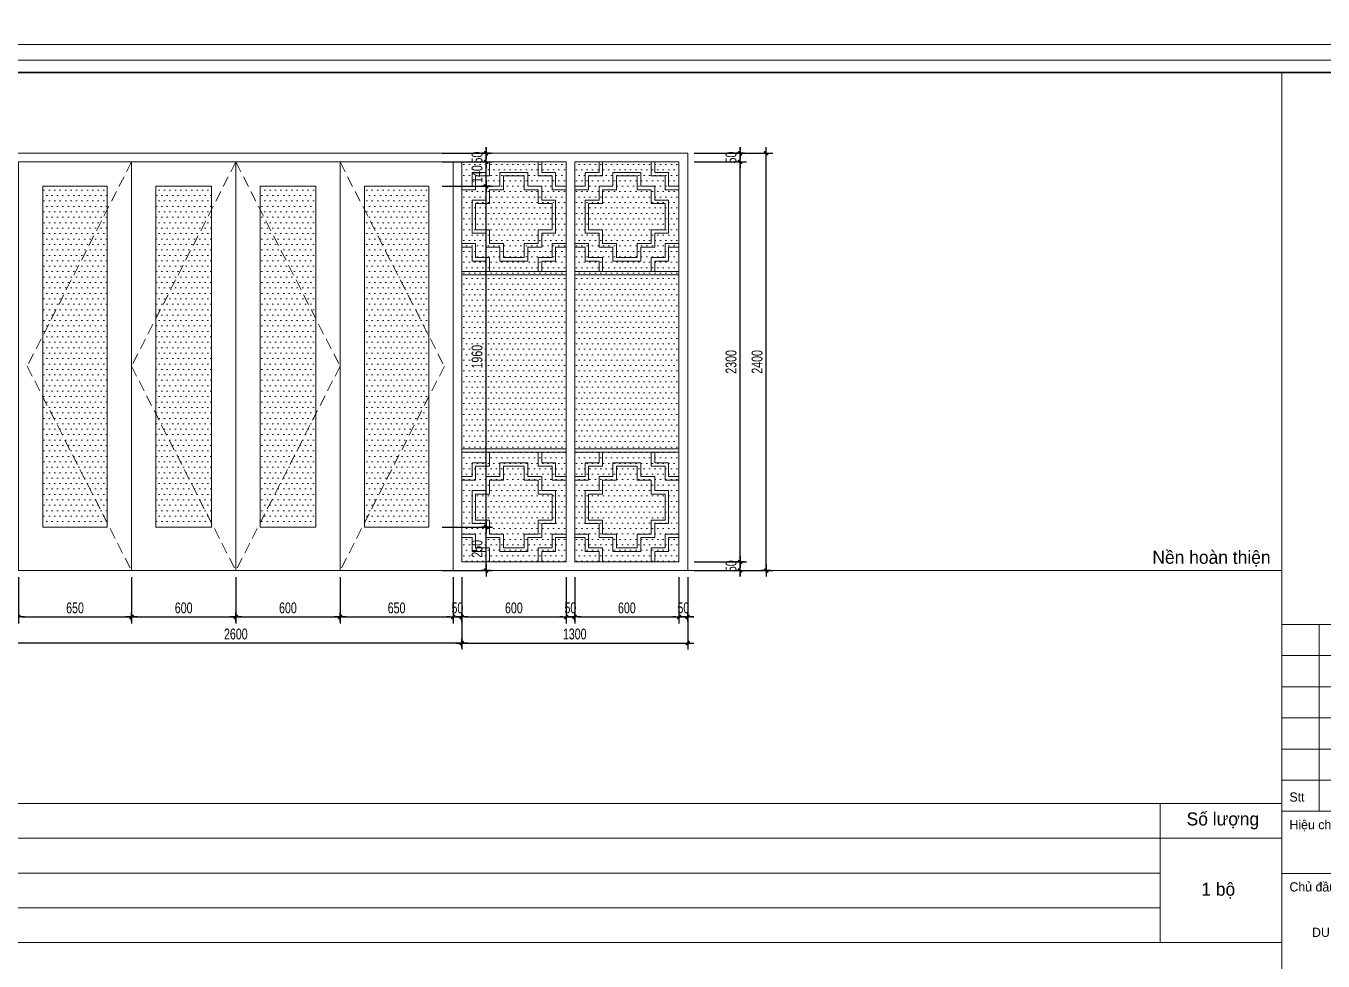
# Model space of a CAD drawing. Header units: inches. Extents: x 88947 to 296847, y 35049 to 161062.
# Drawn here: x 213336 to 220800, y 61282 to 66659 of the extents above; entities that cross this region are included whole.
import ezdxf
from ezdxf.xclip import XClip

# ---------------------------------------------------------------- set-up
doc = ezdxf.new("R2010")
doc.units = ezdxf.units.IN
doc.header["$MEASUREMENT"] = 0
doc.header["$XCLIPFRAME"] = 0
doc.header["$PDMODE"] = 1
doc.linetypes.add('DASHED2', pattern=[9.525, 6.35, -3.175])
for name, color, linetype, lineweight in [('A-Dims', 145, 'Continuous', 25), ('A-Text', 30, 'Continuous', 9), ('A-Wall', 2, 'Continuous', 35), ('CUA', 42, 'Continuous', 20), ('DIM', 7, 'Continuous', 25), ('HACTH', 8, 'Continuous', 5), ('KHUNG 2', 144, 'Continuous', 18), ('KY HIEU', 4, 'Continuous', 25), ('NETMANH', 192, 'Continuous', 18)]:
    doc.layers.add(name, color=color, linetype=linetype, lineweight=lineweight)
doc.layers.add('text', color=2, linetype='Continuous')
doc.styles.add('FRANKO', font='VFRANKO.TTF')
doc.styles.add('VNI-HELVE-CONDENSE', font='VNARIAL.TTF', dxfattribs={"width": 0.7})
doc.dimstyles.new('TAS-50', dxfattribs={"dimscale": 25, "dimtxt": 2.5, "dimasz": 0.7, "dimexe": 1.5, "dimexo": 1.5, "dimgap": 0.8, "dimtad": 1, "dimdec": 0, "dimzin": 3, "dimdsep": 46, "dimtxsty": 'VNI-HELVE-CONDENSE', "dimblk": 'TICK', "dimcen": 2.5, "dimclrt": 71, "dimazin": 2, "dimtfac": 0.75, "dimtdec": 0, "dimtix": 1, "dimtmove": 2, "dimatfit": 2, "dimldrblk": 'TICK123', "dimfxl": 1.5, "dimtolj": 1, "dimtzin": 0, "dimarcsym": 0})

# ---------------------------------------------------------------- blocks, each defined once
blk = doc.blocks.new('khung ten')
at = {"layer": 'A-Wall', "ltscale": 0.7}
blk.add_lwpolyline([(267204, -219099), (305804, -219099), (305804, -190799), (267204, -190799)], close=True, dxfattribs=at)
at = {"layer": 'KHUNG 2', "ltscale": 0.7}
for p, q in [((301249, -219099), (301249, -190799)), ((301249, -199776), (305804, -199776)), ((301856, -202813), (301856, -199776)), ((301249, -200282), (305804, -200282)), ((301249, -200789), (305804, -200789)), ((305804, -201295), (301249, -201295)), ((301249, -201801), (305804, -201801)), ((301249, -202307), (305804, -202307)), ((301249, -202813), (305804, -202813)), ((301249, -203826), (305804, -203826))]:
    blk.add_line(p, q, dxfattribs=at)
blk.add_lwpolyline([(267004, -219299), (306004, -219299), (306004, -190599), (267004, -190599)], close=True, dxfattribs=at)
at = {"layer": 'NETMANH', "ltscale": 0.7}
blk.add_lwpolyline([(265004, -220042), (307004, -220042), (307004, -190342), (265004, -190342)], close=True, dxfattribs=at)
at = {"layer": 'text', "linetype": 'Continuous', "style": 'FRANKO'}
for s, p in [('Stt', (301373, -202657)), ('Hieäu chænh', (301373, -203106)), ('Chuû ñaàu tö', (301373, -204118)), ('DU LÒCH VAØ THÔØI TRANG ÑOÂNG TAÂY', (301740, -204857))]:
    blk.add_text(s, height=150, dxfattribs=at).set_placement(p)
blk = doc.blocks.new('A$C5C9B3B88')
at = {"layer": 'HACTH'}
h = blk.add_hatch(dxfattribs=at)
h.set_pattern_fill('DOTS', color=256, scale=500, style=0)
h.set_pattern_definition([(0, (-2550, 50), (15.625, 31.25), [0, -31.25])])
h.paths.add_polyline_path([(-1950, 50), (-1950, 2350), (-2550, 2350), (-2550, 50)])
h = blk.add_hatch(dxfattribs=at)
h.set_pattern_fill('DOTS', color=256, scale=500, style=0)
h.set_pattern_definition([(0, (-1950, 50), (15.625, 31.25), [0, -31.25])])
h.paths.add_polyline_path([(-1900, 50), (-1900, 2350), (-1300, 2350), (-1300, 50)])
h = blk.add_hatch(dxfattribs=at)
h.set_pattern_fill('DOTS', color=256, scale=500, style=0)
h.set_pattern_definition([(180, (1950, 50), (-15.625, 31.25), [0, -31.25])])
h.paths.add_polyline_path([(1900, 50), (1900, 2350), (1300, 2350), (1300, 50)])
h = blk.add_hatch(dxfattribs=at)
h.set_pattern_fill('DOTS', color=256, scale=500, style=0)
h.set_pattern_definition([(180, (2550, 50), (-15.625, 31.25), [0, -31.25])])
h.paths.add_polyline_path([(1950, 50), (1950, 2350), (2550, 2350), (2550, 50)])
h = blk.add_hatch(dxfattribs=at)
h.set_pattern_fill('DOTS', color=256, scale=500, style=0)
h.set_pattern_definition([(0, (-1060, 90), (15.625, 31.25), [0, -31.25])])
h.paths.add_polyline_path([(-740, 2210), (-1110, 2210), (-1110, 250), (-740, 250)])
h = blk.add_hatch(dxfattribs=at)
h.set_pattern_fill('DOTS', color=256, scale=500, style=0)
h.set_pattern_definition([(0, (-460, 90), (15.625, 31.25), [0, -31.25])])
h.paths.add_polyline_path([(-140, 2210), (-460, 2210), (-460, 250), (-140, 250)])
h = blk.add_hatch(dxfattribs=at)
h.set_pattern_fill('DOTS', color=256, scale=500, style=0)
h.set_pattern_definition([(180, (460, 90), (-15.625, 31.25), [0, -31.25])])
h.paths.add_polyline_path([(140, 2210), (460, 2210), (460, 250), (140, 250)])
h = blk.add_hatch(dxfattribs=at)
h.set_pattern_fill('DOTS', color=256, scale=500, style=0)
h.set_pattern_definition([(180, (1110, 90), (-15.625, 31.25), [0, -31.25])])
h.paths.add_polyline_path([(740, 2210), (1110, 2210), (1110, 250), (740, 250)])
at = {"layer": 'CUA'}
for points in [[(-1300, 0), (-2600, 0), (-2600, 2400), (-1250, 2400)], [(1250, 2400), (-1250, 2400)], [(1300, 0), (2600, 0), (2600, 2400), (1250, 2400)], [(-1950, 50), (-1950, 2350), (-2550, 2350), (-2550, 50), (-1950, 50)], [(-2390, 2350), (-2390, 2270), (-2470, 2270), (-2470, 2190), (-2550, 2190)], [(-2410, 2350), (-2410, 2290), (-2490, 2290), (-2490, 2210), (-2550, 2210)], [(-2110, 2350), (-2110, 2270), (-2030, 2270), (-2030, 2190), (-1950, 2190)], [(-2090, 2350), (-2090, 2290), (-2010, 2290), (-2010, 2210), (-1950, 2210)], [(-1900, 50), (-1900, 2350), (-1300, 2350), (-1300, 50), (-1900, 50)], [(-1740, 2350), (-1740, 2270), (-1820, 2270), (-1820, 2190), (-1900, 2190)], [(-1760, 2350), (-1760, 2290), (-1840, 2290), (-1840, 2210), (-1900, 2210)], [(-1460, 2350), (-1460, 2270), (-1380, 2270), (-1380, 2190), (-1300, 2190)], [(-1440, 2350), (-1440, 2290), (-1360, 2290), (-1360, 2210), (-1300, 2210)], [(-600, 2350), (-1250, 2350), (-1250, 0), (-600, 0), (-600, 2350)], [(600, 2350), (-600, 2350)], [(-600, 0), (-600, 2350)], [(600, 0), (1250, 0), (1250, 2350), (600, 2350), (600, 0)], [(600, 0), (600, 2350)], [(600, 2350), (1250, 2350), (1250, 0), (600, 0), (600, 2350)], [(1900, 50), (1900, 2350), (1300, 2350), (1300, 50), (1900, 50)], [(1460, 2350), (1460, 2270), (1380, 2270), (1380, 2190), (1300, 2190)], [(1440, 2350), (1440, 2290), (1360, 2290), (1360, 2210), (1300, 2210)], [(1740, 2350), (1740, 2270), (1820, 2270), (1820, 2190), (1900, 2190)], [(1760, 2350), (1760, 2290), (1840, 2290), (1840, 2210), (1900, 2210)], [(1950, 50), (1950, 2350), (2550, 2350), (2550, 50), (1950, 50)], [(2110, 2350), (2110, 2270), (2030, 2270), (2030, 2190), (1950, 2190)], [(2090, 2350), (2090, 2290), (2010, 2290), (2010, 2210), (1950, 2210)], [(2390, 2350), (2390, 2270), (2470, 2270), (2470, 2190), (2550, 2190)], [(2410, 2350), (2410, 2290), (2490, 2290), (2490, 2210), (2550, 2210)], [(-2030, 2110), (-2110, 2110), (-2110, 2190), (-2190, 2190), (-2190, 2270), (-2310, 2270), (-2310, 2190), (-2390, 2190), (-2390, 2110), (-2470, 2110), (-2470, 1960), (-2390, 1960), (-2390, 1880), (-2310, 1880), (-2310, 1800), (-2190, 1800), (-2190, 1880), (-2110, 1880), (-2110, 1960), (-2030, 1960), (-2030, 2110)], [(-1380, 2110), (-1460, 2110), (-1460, 2190), (-1540, 2190), (-1540, 2270), (-1660, 2270), (-1660, 2190), (-1740, 2190), (-1740, 2110), (-1820, 2110), (-1820, 1960), (-1740, 1960), (-1740, 1880), (-1660, 1880), (-1660, 1800), (-1540, 1800), (-1540, 1880), (-1460, 1880), (-1460, 1960), (-1380, 1960), (-1380, 2110)], [(1380, 2110), (1460, 2110), (1460, 2190), (1540, 2190), (1540, 2270), (1660, 2270), (1660, 2190), (1740, 2190), (1740, 2110), (1820, 2110), (1820, 1960), (1740, 1960), (1740, 1880), (1660, 1880), (1660, 1800), (1540, 1800), (1540, 1880), (1460, 1880), (1460, 1960), (1380, 1960), (1380, 2110)], [(2030, 2110), (2110, 2110), (2110, 2190), (2190, 2190), (2190, 2270), (2310, 2270), (2310, 2190), (2390, 2190), (2390, 2110), (2470, 2110), (2470, 1960), (2390, 1960), (2390, 1880), (2310, 1880), (2310, 1800), (2190, 1800), (2190, 1880), (2110, 1880), (2110, 1960), (2030, 1960), (2030, 2110)], [(140, 2210), (460, 2210)], [(-2390, 1720), (-2390, 1800), (-2470, 1800), (-2470, 1880), (-2550, 1880)], [(-2110, 1720), (-2110, 1800), (-2030, 1800), (-2030, 1880), (-1950, 1880)], [(-1740, 1720), (-1740, 1800), (-1820, 1800), (-1820, 1880), (-1900, 1880)], [(-1460, 1720), (-1460, 1800), (-1380, 1800), (-1380, 1880), (-1300, 1880)], [(1460, 1720), (1460, 1800), (1380, 1800), (1380, 1880), (1300, 1880)], [(1740, 1720), (1740, 1800), (1820, 1800), (1820, 1880), (1900, 1880)], [(2110, 1720), (2110, 1800), (2030, 1800), (2030, 1880), (1950, 1880)], [(2390, 1720), (2390, 1800), (2470, 1800), (2470, 1880), (2550, 1880)], [(-2410, 1720), (-2410, 1780), (-2490, 1780), (-2490, 1860), (-2550, 1860)], [(-2090, 1720), (-2090, 1780), (-2010, 1780), (-2010, 1860), (-1950, 1860)], [(-1760, 1720), (-1760, 1780), (-1840, 1780), (-1840, 1860), (-1900, 1860)], [(-1440, 1720), (-1440, 1780), (-1360, 1780), (-1360, 1860), (-1300, 1860)], [(1440, 1720), (1440, 1780), (1360, 1780), (1360, 1860), (1300, 1860)], [(1760, 1720), (1760, 1780), (1840, 1780), (1840, 1860), (1900, 1860)], [(2090, 1720), (2090, 1780), (2010, 1780), (2010, 1860), (1950, 1860)], [(2410, 1720), (2410, 1780), (2490, 1780), (2490, 1860), (2550, 1860)], [(-1950, 1720), (-2550, 1720)], [(-1300, 1720), (-1900, 1720)], [(1300, 1720), (1900, 1720)], [(1950, 1720), (2550, 1720)], [(-1950, 1700), (-2550, 1700)], [(-1300, 1700), (-1900, 1700)], [(1300, 1700), (1900, 1700)], [(1950, 1700), (2550, 1700)], [(-1950, 700), (-2550, 700)], [(-2390, 680), (-2390, 600), (-2470, 600), (-2470, 520), (-2550, 520)], [(-2410, 680), (-2410, 620), (-2490, 620), (-2490, 540), (-2550, 540)], [(-1950, 680), (-2550, 680)], [(-2110, 680), (-2110, 600), (-2030, 600), (-2030, 520), (-1950, 520)], [(-2090, 680), (-2090, 620), (-2010, 620), (-2010, 540), (-1950, 540)], [(-1300, 700), (-1900, 700)], [(-1740, 680), (-1740, 600), (-1820, 600), (-1820, 520), (-1900, 520)], [(-1760, 680), (-1760, 620), (-1840, 620), (-1840, 540), (-1900, 540)], [(-1300, 680), (-1900, 680)], [(-1460, 680), (-1460, 600), (-1380, 600), (-1380, 520), (-1300, 520)], [(-1440, 680), (-1440, 620), (-1360, 620), (-1360, 540), (-1300, 540)], [(1300, 700), (1900, 700)], [(1460, 680), (1460, 600), (1380, 600), (1380, 520), (1300, 520)], [(1440, 680), (1440, 620), (1360, 620), (1360, 540), (1300, 540)], [(1300, 680), (1900, 680)], [(1740, 680), (1740, 600), (1820, 600), (1820, 520), (1900, 520)], [(1760, 680), (1760, 620), (1840, 620), (1840, 540), (1900, 540)], [(1950, 700), (2550, 700)], [(2110, 680), (2110, 600), (2030, 600), (2030, 520), (1950, 520)], [(2090, 680), (2090, 620), (2010, 620), (2010, 540), (1950, 540)], [(1950, 680), (2550, 680)], [(2390, 680), (2390, 600), (2470, 600), (2470, 520), (2550, 520)], [(2410, 680), (2410, 620), (2490, 620), (2490, 540), (2550, 540)], [(-2030, 290), (-2110, 290), (-2110, 210), (-2190, 210), (-2190, 130), (-2310, 130), (-2310, 210), (-2390, 210), (-2390, 290), (-2470, 290), (-2470, 440), (-2390, 440), (-2390, 520), (-2310, 520), (-2310, 600), (-2190, 600), (-2190, 520), (-2110, 520), (-2110, 440), (-2030, 440), (-2030, 290)], [(-1380, 290), (-1460, 290), (-1460, 210), (-1540, 210), (-1540, 130), (-1660, 130), (-1660, 210), (-1740, 210), (-1740, 290), (-1820, 290), (-1820, 440), (-1740, 440), (-1740, 520), (-1660, 520), (-1660, 600), (-1540, 600), (-1540, 520), (-1460, 520), (-1460, 440), (-1380, 440), (-1380, 290)], [(1380, 290), (1460, 290), (1460, 210), (1540, 210), (1540, 130), (1660, 130), (1660, 210), (1740, 210), (1740, 290), (1820, 290), (1820, 440), (1740, 440), (1740, 520), (1660, 520), (1660, 600), (1540, 600), (1540, 520), (1460, 520), (1460, 440), (1380, 440), (1380, 290)], [(2030, 290), (2110, 290), (2110, 210), (2190, 210), (2190, 130), (2310, 130), (2310, 210), (2390, 210), (2390, 290), (2470, 290), (2470, 440), (2390, 440), (2390, 520), (2310, 520), (2310, 600), (2190, 600), (2190, 520), (2110, 520), (2110, 440), (2030, 440), (2030, 290)], [(-2390, 50), (-2390, 130), (-2470, 130), (-2470, 210), (-2550, 210)], [(-2410, 50), (-2410, 110), (-2490, 110), (-2490, 190), (-2550, 190)], [(-2110, 50), (-2110, 130), (-2030, 130), (-2030, 210), (-1950, 210)], [(-2090, 50), (-2090, 110), (-2010, 110), (-2010, 190), (-1950, 190)], [(-1740, 50), (-1740, 130), (-1820, 130), (-1820, 210), (-1900, 210)], [(-1760, 50), (-1760, 110), (-1840, 110), (-1840, 190), (-1900, 190)], [(-1460, 50), (-1460, 130), (-1380, 130), (-1380, 210), (-1300, 210)], [(-1440, 50), (-1440, 110), (-1360, 110), (-1360, 190), (-1300, 190)], [(1460, 50), (1460, 130), (1380, 130), (1380, 210), (1300, 210)], [(1440, 50), (1440, 110), (1360, 110), (1360, 190), (1300, 190)], [(1740, 50), (1740, 130), (1820, 130), (1820, 210), (1900, 210)], [(1760, 50), (1760, 110), (1840, 110), (1840, 190), (1900, 190)], [(2110, 50), (2110, 130), (2030, 130), (2030, 210), (1950, 210)], [(2090, 50), (2090, 110), (2010, 110), (2010, 190), (1950, 190)], [(2390, 50), (2390, 130), (2470, 130), (2470, 210), (2550, 210)], [(2410, 50), (2410, 110), (2490, 110), (2490, 190), (2550, 190)], [(-1300, 0), (1200, 0)], [(-600, 0), (600, 0)]]:
    blk.add_lwpolyline(points, dxfattribs=at)
for points in [[(0, 2350), (-600, 2350), (-600, 0), (0, 0)], [(0, 2350), (600, 2350), (600, 0), (0, 0)], [(-2010, 2130), (-2090, 2130), (-2090, 2210), (-2170, 2210), (-2170, 2290), (-2330, 2290), (-2330, 2210), (-2410, 2210), (-2410, 2130), (-2490, 2130), (-2490, 1940), (-2410, 1940), (-2410, 1860), (-2330, 1860), (-2330, 1780), (-2170, 1780), (-2170, 1860), (-2090, 1860), (-2090, 1940), (-2010, 1940)], [(-1360, 2130), (-1440, 2130), (-1440, 2210), (-1520, 2210), (-1520, 2290), (-1680, 2290), (-1680, 2210), (-1760, 2210), (-1760, 2130), (-1840, 2130), (-1840, 1940), (-1760, 1940), (-1760, 1860), (-1680, 1860), (-1680, 1780), (-1520, 1780), (-1520, 1860), (-1440, 1860), (-1440, 1940), (-1360, 1940)], [(1360, 2130), (1440, 2130), (1440, 2210), (1520, 2210), (1520, 2290), (1680, 2290), (1680, 2210), (1760, 2210), (1760, 2130), (1840, 2130), (1840, 1940), (1760, 1940), (1760, 1860), (1680, 1860), (1680, 1780), (1520, 1780), (1520, 1860), (1440, 1860), (1440, 1940), (1360, 1940)], [(2010, 2130), (2090, 2130), (2090, 2210), (2170, 2210), (2170, 2290), (2330, 2290), (2330, 2210), (2410, 2210), (2410, 2130), (2490, 2130), (2490, 1940), (2410, 1940), (2410, 1860), (2330, 1860), (2330, 1780), (2170, 1780), (2170, 1860), (2090, 1860), (2090, 1940), (2010, 1940)], [(-740, 2210), (-1110, 2210), (-1110, 250), (-740, 250)], [(-140, 2210), (-460, 2210), (-460, 250), (-140, 250)], [(140, 2210), (460, 2210), (460, 250), (140, 250)], [(740, 2210), (1110, 2210), (1110, 250), (740, 250)], [(-2010, 270), (-2090, 270), (-2090, 190), (-2170, 190), (-2170, 110), (-2330, 110), (-2330, 190), (-2410, 190), (-2410, 270), (-2490, 270), (-2490, 460), (-2410, 460), (-2410, 540), (-2330, 540), (-2330, 620), (-2170, 620), (-2170, 540), (-2090, 540), (-2090, 460), (-2010, 460)], [(-1360, 270), (-1440, 270), (-1440, 190), (-1520, 190), (-1520, 110), (-1680, 110), (-1680, 190), (-1760, 190), (-1760, 270), (-1840, 270), (-1840, 460), (-1760, 460), (-1760, 540), (-1680, 540), (-1680, 620), (-1520, 620), (-1520, 540), (-1440, 540), (-1440, 460), (-1360, 460)], [(1360, 270), (1440, 270), (1440, 190), (1520, 190), (1520, 110), (1680, 110), (1680, 190), (1760, 190), (1760, 270), (1840, 270), (1840, 460), (1760, 460), (1760, 540), (1680, 540), (1680, 620), (1520, 620), (1520, 540), (1440, 540), (1440, 460), (1360, 460)], [(2010, 270), (2090, 270), (2090, 190), (2170, 190), (2170, 110), (2330, 110), (2330, 190), (2410, 190), (2410, 270), (2490, 270), (2490, 460), (2410, 460), (2410, 540), (2330, 540), (2330, 620), (2170, 620), (2170, 540), (2090, 540), (2090, 460), (2010, 460)]]:
    blk.add_lwpolyline(points, close=True, dxfattribs=at)
blk = doc.blocks.new('TICK')
at = {"layer": 'A-Dims', "color": 1}
for p, q in [((-2, 0), (2, 0)), ((0, 1.5), (0, -1.5))]:
    blk.add_line(p, q, dxfattribs=at)
at = {"layer": 'A-Dims', "color": 1, "const_width": 0.788}
blk.add_lwpolyline([(-0.33, -0.35), (0.38, 0.38)], dxfattribs=at)
at = {"layer": 'A-Dims', "color": 1, "const_width": 0.394}
for points in [[(0.24, 0.52, -0.414214), (0.52, 0.52, -1)], [(0.52, 0.52, -0.414214), (0.52, 0.24, -1)], [(-0.47, -0.21, 0.414214), (-0.47, -0.49, 1)], [(-0.47, -0.49, 0.414214), (-0.19, -0.49, 1)]]:
    blk.add_lwpolyline(points, format="xyb", dxfattribs=at)
blk = doc.blocks.new('*D3450')
at = {"layer": 'Defpoints', "color": 0}
for p in [(213293.8, 63527.2), (213943.8, 63527.2), (213943.8, 63260.2)]:
    blk.add_point(p, dxfattribs=at)
at = {"layer": 'DIM', "color": 0, "lineweight": -2}
for p, q in [((213293.8, 63489.7), (213293.8, 63222.7)), ((213943.8, 63489.7), (213943.8, 63222.7)), ((213311.3, 63260.2), (213926.3, 63260.2))]:
    blk.add_line(p, q, dxfattribs=at)
at = {"layer": 'DIM', "color": 0, "lineweight": -2, "xscale": 17.5, "yscale": 17.5, "zscale": 17.5, "rotation": 180}
blk.add_blockref('TICK', (213293.8, 63260.2), dxfattribs=at)
at = {"layer": 'DIM', "color": 0, "lineweight": -2, "xscale": 17.5, "yscale": 17.5, "zscale": 17.5}
blk.add_blockref('TICK', (213943.8, 63260.2), dxfattribs=at)
at = {"layer": 'DIM', "color": 71, "insert": (213618.8, 63312.1), "char_height": 62.5, "attachment_point": 5, "style": 'VNI-HELVE-CONDENSE'}
blk.add_mtext('\\A1;650', dxfattribs=at)
blk = doc.blocks.new('TICK123')
at = {"layer": 'A-Dims', "color": 1}
blk.add_lwpolyline([(0.05, 0, 0, 0.84, 0), (-2.11, 0, 8.4, 8.4, 0)], format="xyseb", dxfattribs=at)
blk = doc.blocks.new('*D3547')
at = {"layer": 'Defpoints', "color": 0}
for p in [(213943.8, 63527.2), (214543.8, 63527.2), (214543.8, 63260.2)]:
    blk.add_point(p, dxfattribs=at)
at = {"layer": 'DIM', "color": 0, "lineweight": -2}
for p, q in [((213943.8, 63489.7), (213943.8, 63222.7)), ((214543.8, 63489.7), (214543.8, 63222.7)), ((213961.3, 63260.2), (214526.3, 63260.2))]:
    blk.add_line(p, q, dxfattribs=at)
at = {"layer": 'DIM', "color": 0, "lineweight": -2, "xscale": 17.5, "yscale": 17.5, "zscale": 17.5, "rotation": 180}
blk.add_blockref('TICK', (213943.8, 63260.2), dxfattribs=at)
at = {"layer": 'DIM', "color": 0, "lineweight": -2, "xscale": 17.5, "yscale": 17.5, "zscale": 17.5}
blk.add_blockref('TICK', (214543.8, 63260.2), dxfattribs=at)
at = {"layer": 'DIM', "color": 71, "insert": (214243.8, 63312.1), "char_height": 62.5, "attachment_point": 5, "style": 'VNI-HELVE-CONDENSE'}
blk.add_mtext('\\A1;600', dxfattribs=at)
blk = doc.blocks.new('*D3548')
at = {"layer": 'Defpoints', "color": 0}
for p in [(214543.8, 63527.2), (215143.8, 63527.2), (215143.8, 63260.2)]:
    blk.add_point(p, dxfattribs=at)
at = {"layer": 'DIM', "color": 0, "lineweight": -2}
for p, q in [((214543.8, 63489.7), (214543.8, 63222.7)), ((215143.8, 63489.7), (215143.8, 63222.7)), ((214561.3, 63260.2), (215126.3, 63260.2))]:
    blk.add_line(p, q, dxfattribs=at)
at = {"layer": 'DIM', "color": 0, "lineweight": -2, "xscale": 17.5, "yscale": 17.5, "zscale": 17.5, "rotation": 180}
blk.add_blockref('TICK', (214543.8, 63260.2), dxfattribs=at)
at = {"layer": 'DIM', "color": 0, "lineweight": -2, "xscale": 17.5, "yscale": 17.5, "zscale": 17.5}
blk.add_blockref('TICK', (215143.8, 63260.2), dxfattribs=at)
at = {"layer": 'DIM', "color": 71, "insert": (214843.8, 63312.1), "char_height": 62.5, "attachment_point": 5, "style": 'VNI-HELVE-CONDENSE'}
blk.add_mtext('\\A1;600', dxfattribs=at)
blk = doc.blocks.new('*D3451')
at = {"layer": 'Defpoints', "color": 0}
for p in [(215143.8, 63527.2), (215793.8, 63527.2), (215793.8, 63260.2)]:
    blk.add_point(p, dxfattribs=at)
at = {"layer": 'DIM', "color": 0, "lineweight": -2}
for p, q in [((215143.8, 63489.7), (215143.8, 63222.7)), ((215793.8, 63489.7), (215793.8, 63222.7)), ((215161.3, 63260.2), (215776.3, 63260.2))]:
    blk.add_line(p, q, dxfattribs=at)
at = {"layer": 'DIM', "color": 0, "lineweight": -2, "xscale": 17.5, "yscale": 17.5, "zscale": 17.5, "rotation": 180}
blk.add_blockref('TICK', (215143.8, 63260.2), dxfattribs=at)
at = {"layer": 'DIM', "color": 0, "lineweight": -2, "xscale": 17.5, "yscale": 17.5, "zscale": 17.5}
blk.add_blockref('TICK', (215793.8, 63260.2), dxfattribs=at)
at = {"layer": 'DIM', "color": 71, "insert": (215468.8, 63312.1), "char_height": 62.5, "attachment_point": 5, "style": 'VNI-HELVE-CONDENSE'}
blk.add_mtext('\\A1;650', dxfattribs=at)
blk = doc.blocks.new('*D3452')
at = {"layer": 'Defpoints', "color": 0}
for p in [(215793.8, 63527.2), (215843.8, 63527.2), (215843.8, 63260.2)]:
    blk.add_point(p, dxfattribs=at)
at = {"layer": 'DIM', "color": 0, "lineweight": -2}
for p, q in [((215793.8, 63489.7), (215793.8, 63222.7)), ((215843.8, 63489.7), (215843.8, 63222.7)), ((215776.3, 63260.2), (215758.8, 63260.2)), ((215793.8, 63260.2), (215843.8, 63260.2)), ((215861.3, 63260.2), (215878.8, 63260.2))]:
    blk.add_line(p, q, dxfattribs=at)
at = {"layer": 'DIM', "color": 0, "lineweight": -2, "xscale": 17.5, "yscale": 17.5, "zscale": 17.5}
blk.add_blockref('TICK', (215793.8, 63260.2), dxfattribs=at)
at = {"layer": 'DIM', "color": 0, "lineweight": -2, "xscale": 17.5, "yscale": 17.5, "zscale": 17.5, "rotation": 180}
blk.add_blockref('TICK', (215843.8, 63260.2), dxfattribs=at)
at = {"layer": 'DIM', "color": 71, "insert": (215818.8, 63312.1), "char_height": 62.5, "attachment_point": 5, "style": 'VNI-HELVE-CONDENSE'}
blk.add_mtext('\\A1;50', dxfattribs=at)
blk = doc.blocks.new('*D3453')
at = {"layer": 'Defpoints', "color": 0}
for p in [(215843.8, 63527.2), (216443.8, 63527.2), (216443.8, 63260.2)]:
    blk.add_point(p, dxfattribs=at)
at = {"layer": 'DIM', "color": 0, "lineweight": -2}
for p, q in [((215843.8, 63489.7), (215843.8, 63222.7)), ((216443.8, 63489.7), (216443.8, 63222.7)), ((215861.3, 63260.2), (216426.3, 63260.2))]:
    blk.add_line(p, q, dxfattribs=at)
at = {"layer": 'DIM', "color": 0, "lineweight": -2, "xscale": 17.5, "yscale": 17.5, "zscale": 17.5, "rotation": 180}
blk.add_blockref('TICK', (215843.8, 63260.2), dxfattribs=at)
at = {"layer": 'DIM', "color": 0, "lineweight": -2, "xscale": 17.5, "yscale": 17.5, "zscale": 17.5}
blk.add_blockref('TICK', (216443.8, 63260.2), dxfattribs=at)
at = {"layer": 'DIM', "color": 71, "insert": (216143.8, 63312.1), "char_height": 62.5, "attachment_point": 5, "style": 'VNI-HELVE-CONDENSE'}
blk.add_mtext('\\A1;600', dxfattribs=at)
blk = doc.blocks.new('*D3454')
at = {"layer": 'Defpoints', "color": 0}
for p in [(216443.8, 63527.2), (216493.8, 63527.2), (216493.8, 63260.2)]:
    blk.add_point(p, dxfattribs=at)
at = {"layer": 'DIM', "color": 0, "lineweight": -2}
for p, q in [((216443.8, 63489.7), (216443.8, 63222.7)), ((216493.8, 63489.7), (216493.8, 63222.7)), ((216426.3, 63260.2), (216408.8, 63260.2)), ((216443.8, 63260.2), (216493.8, 63260.2)), ((216511.3, 63260.2), (216528.8, 63260.2))]:
    blk.add_line(p, q, dxfattribs=at)
at = {"layer": 'DIM', "color": 0, "lineweight": -2, "xscale": 17.5, "yscale": 17.5, "zscale": 17.5}
blk.add_blockref('TICK', (216443.8, 63260.2), dxfattribs=at)
at = {"layer": 'DIM', "color": 0, "lineweight": -2, "xscale": 17.5, "yscale": 17.5, "zscale": 17.5, "rotation": 180}
blk.add_blockref('TICK', (216493.8, 63260.2), dxfattribs=at)
at = {"layer": 'DIM', "color": 71, "insert": (216468.8, 63312.1), "char_height": 62.5, "attachment_point": 5, "style": 'VNI-HELVE-CONDENSE'}
blk.add_mtext('\\A1;50', dxfattribs=at)
blk = doc.blocks.new('*D3455')
at = {"layer": 'Defpoints', "color": 0}
for p in [(216493.8, 63527.2), (217093.8, 63527.2), (217093.8, 63260.2)]:
    blk.add_point(p, dxfattribs=at)
at = {"layer": 'DIM', "color": 0, "lineweight": -2}
for p, q in [((216493.8, 63489.7), (216493.8, 63222.7)), ((217093.8, 63489.7), (217093.8, 63222.7)), ((216511.3, 63260.2), (217076.3, 63260.2))]:
    blk.add_line(p, q, dxfattribs=at)
at = {"layer": 'DIM', "color": 0, "lineweight": -2, "xscale": 17.5, "yscale": 17.5, "zscale": 17.5, "rotation": 180}
blk.add_blockref('TICK', (216493.8, 63260.2), dxfattribs=at)
at = {"layer": 'DIM', "color": 0, "lineweight": -2, "xscale": 17.5, "yscale": 17.5, "zscale": 17.5}
blk.add_blockref('TICK', (217093.8, 63260.2), dxfattribs=at)
at = {"layer": 'DIM', "color": 71, "insert": (216793.8, 63312.1), "char_height": 62.5, "attachment_point": 5, "style": 'VNI-HELVE-CONDENSE'}
blk.add_mtext('\\A1;600', dxfattribs=at)
blk = doc.blocks.new('*D3456')
at = {"layer": 'Defpoints', "color": 0}
for p in [(217093.8, 63527.2), (217143.8, 63527.2), (217143.8, 63260.2)]:
    blk.add_point(p, dxfattribs=at)
at = {"layer": 'DIM', "color": 0, "lineweight": -2}
for p, q in [((217093.8, 63489.7), (217093.8, 63222.7)), ((217143.8, 63489.7), (217143.8, 63222.7)), ((217076.3, 63260.2), (217058.8, 63260.2)), ((217093.8, 63260.2), (217143.8, 63260.2)), ((217161.3, 63260.2), (217178.8, 63260.2))]:
    blk.add_line(p, q, dxfattribs=at)
at = {"layer": 'DIM', "color": 0, "lineweight": -2, "xscale": 17.5, "yscale": 17.5, "zscale": 17.5}
blk.add_blockref('TICK', (217093.8, 63260.2), dxfattribs=at)
at = {"layer": 'DIM', "color": 0, "lineweight": -2, "xscale": 17.5, "yscale": 17.5, "zscale": 17.5, "rotation": 180}
blk.add_blockref('TICK', (217143.8, 63260.2), dxfattribs=at)
at = {"layer": 'DIM', "color": 71, "insert": (217118.8, 63312.1), "char_height": 62.5, "attachment_point": 5, "style": 'VNI-HELVE-CONDENSE'}
blk.add_mtext('\\A1;50', dxfattribs=at)
blk = doc.blocks.new('*D3457')
at = {"layer": 'Defpoints', "color": 0}
for p in [(215843.8, 63527.2), (217143.8, 63527.2), (217143.8, 63110.2)]:
    blk.add_point(p, dxfattribs=at)
at = {"layer": 'DIM', "color": 0, "lineweight": -2}
for p, q in [((215843.8, 63489.7), (215843.8, 63072.7)), ((217143.8, 63489.7), (217143.8, 63072.7)), ((215861.3, 63110.2), (217126.3, 63110.2))]:
    blk.add_line(p, q, dxfattribs=at)
at = {"layer": 'DIM', "color": 0, "lineweight": -2, "xscale": 17.5, "yscale": 17.5, "zscale": 17.5, "rotation": 180}
blk.add_blockref('TICK', (215843.8, 63110.2), dxfattribs=at)
at = {"layer": 'DIM', "color": 0, "lineweight": -2, "xscale": 17.5, "yscale": 17.5, "zscale": 17.5}
blk.add_blockref('TICK', (217143.8, 63110.2), dxfattribs=at)
at = {"layer": 'DIM', "color": 71, "insert": (216493.8, 63162.1), "char_height": 62.5, "attachment_point": 5, "style": 'VNI-HELVE-CONDENSE'}
blk.add_mtext('\\A1;1300', dxfattribs=at)
blk = doc.blocks.new('*D3458')
at = {"layer": 'Defpoints', "color": 0}
for p in [(213243.8, 63527.2), (215843.8, 63527.2), (213243.8, 63110.2)]:
    blk.add_point(p, dxfattribs=at)
at = {"layer": 'DIM', "color": 0, "lineweight": -2}
for p, q in [((213243.8, 63489.7), (213243.8, 63072.7)), ((215843.8, 63489.7), (215843.8, 63072.7)), ((215826.3, 63110.2), (213261.3, 63110.2))]:
    blk.add_line(p, q, dxfattribs=at)
at = {"layer": 'DIM', "color": 0, "lineweight": -2, "xscale": 17.5, "yscale": 17.5, "zscale": 17.5, "rotation": 180}
blk.add_blockref('TICK', (213243.8, 63110.2), dxfattribs=at)
at = {"layer": 'DIM', "color": 0, "lineweight": -2, "xscale": 17.5, "yscale": 17.5, "zscale": 17.5}
blk.add_blockref('TICK', (215843.8, 63110.2), dxfattribs=at)
at = {"layer": 'DIM', "color": 71, "insert": (214543.8, 63162.1), "char_height": 62.5, "attachment_point": 5, "style": 'VNI-HELVE-CONDENSE'}
blk.add_mtext('\\A1;2600', dxfattribs=at)
blk = doc.blocks.new('*D3460')
at = {"layer": 'Defpoints', "color": 0}
for p in [(217143.8, 63577.2), (217143.8, 63527.2), (217445.3, 63577.2)]:
    blk.add_point(p, dxfattribs=at)
at = {"layer": 'DIM', "color": 0, "lineweight": -2}
for p, q in [((217445.3, 63594.7), (217445.3, 63612.2)), ((217181.3, 63577.2), (217482.8, 63577.2)), ((217181.3, 63527.2), (217482.8, 63527.2)), ((217445.3, 63527.2), (217445.3, 63577.2)), ((217445.3, 63509.7), (217445.3, 63492.2))]:
    blk.add_line(p, q, dxfattribs=at)
at = {"layer": 'DIM', "color": 0, "lineweight": -2, "xscale": 17.5, "yscale": 17.5, "zscale": 17.5}
for p, rotation in [((217445.3, 63577.2), 270), ((217445.3, 63527.2), 90)]:
    blk.add_blockref('TICK', p, dxfattribs=dict(at, rotation=rotation))
at = {"layer": 'DIM', "color": 71, "insert": (217393.4, 63552.2), "char_height": 62.5, "attachment_point": 5, "rotation": 90, "style": 'VNI-HELVE-CONDENSE'}
blk.add_mtext('\\A1;50', dxfattribs=at)
blk = doc.blocks.new('*D3461')
at = {"layer": 'Defpoints', "color": 0}
for p in [(217143.8, 65877.2), (217445.3, 65877.2), (217143.8, 63577.2)]:
    blk.add_point(p, dxfattribs=at)
at = {"layer": 'DIM', "color": 0, "lineweight": -2}
for p, q in [((217181.3, 65877.2), (217482.8, 65877.2)), ((217445.3, 63594.7), (217445.3, 65859.7)), ((217181.3, 63577.2), (217482.8, 63577.2))]:
    blk.add_line(p, q, dxfattribs=at)
at = {"layer": 'DIM', "color": 0, "lineweight": -2, "xscale": 17.5, "yscale": 17.5, "zscale": 17.5}
for p, rotation in [((217445.3, 65877.2), 90), ((217445.3, 63577.2), 270)]:
    blk.add_blockref('TICK', p, dxfattribs=dict(at, rotation=rotation))
at = {"layer": 'DIM', "color": 71, "insert": (217393.4, 64727.2), "char_height": 62.5, "attachment_point": 5, "rotation": 90, "style": 'VNI-HELVE-CONDENSE'}
blk.add_mtext('\\A1;2300', dxfattribs=at)
blk = doc.blocks.new('*D3462')
at = {"layer": 'Defpoints', "color": 0}
for p in [(217143.8, 65927.2), (217445.3, 65927.2), (217143.8, 65877.2)]:
    blk.add_point(p, dxfattribs=at)
at = {"layer": 'DIM', "color": 0, "lineweight": -2}
for p, q in [((217181.3, 65927.2), (217482.8, 65927.2)), ((217445.3, 65944.7), (217445.3, 65962.2)), ((217445.3, 65877.2), (217445.3, 65927.2)), ((217181.3, 65877.2), (217482.8, 65877.2)), ((217445.3, 65859.7), (217445.3, 65842.2))]:
    blk.add_line(p, q, dxfattribs=at)
at = {"layer": 'DIM', "color": 0, "lineweight": -2, "xscale": 17.5, "yscale": 17.5, "zscale": 17.5}
for p, rotation in [((217445.3, 65927.2), 270), ((217445.3, 65877.2), 90)]:
    blk.add_blockref('TICK', p, dxfattribs=dict(at, rotation=rotation))
at = {"layer": 'DIM', "color": 71, "insert": (217393.4, 65902.2), "char_height": 62.5, "attachment_point": 5, "rotation": 90, "style": 'VNI-HELVE-CONDENSE'}
blk.add_mtext('\\A1;50', dxfattribs=at)
blk = doc.blocks.new('*D3463')
at = {"layer": 'Defpoints', "color": 0}
for p in [(217143.8, 65927.2), (217595.3, 65927.2), (217143.8, 63527.2)]:
    blk.add_point(p, dxfattribs=at)
at = {"layer": 'DIM', "color": 0, "lineweight": -2}
for p, q in [((217181.3, 65927.2), (217632.8, 65927.2)), ((217595.3, 63544.7), (217595.3, 65909.7)), ((217181.3, 63527.2), (217632.8, 63527.2))]:
    blk.add_line(p, q, dxfattribs=at)
at = {"layer": 'DIM', "color": 0, "lineweight": -2, "xscale": 17.5, "yscale": 17.5, "zscale": 17.5}
for p, rotation in [((217595.3, 65927.2), 90), ((217595.3, 63527.2), 270)]:
    blk.add_blockref('TICK', p, dxfattribs=dict(at, rotation=rotation))
at = {"layer": 'DIM', "color": 71, "insert": (217543.4, 64727.2), "char_height": 62.5, "attachment_point": 5, "rotation": 90, "style": 'VNI-HELVE-CONDENSE'}
blk.add_mtext('\\A1;2400', dxfattribs=at)
blk = doc.blocks.new('*D3464')
at = {"layer": 'Defpoints', "color": 0}
for p in [(215693.8, 63777.2), (215983.8, 63777.2), (215693.8, 63527.2)]:
    blk.add_point(p, dxfattribs=at)
at = {"layer": 'DIM', "color": 0, "lineweight": -2}
for p, q in [((215731.3, 63777.2), (216021.3, 63777.2)), ((215983.8, 63544.7), (215983.8, 63759.7)), ((215731.3, 63527.2), (216021.3, 63527.2))]:
    blk.add_line(p, q, dxfattribs=at)
at = {"layer": 'DIM', "color": 0, "lineweight": -2, "xscale": 17.5, "yscale": 17.5, "zscale": 17.5}
for p, rotation in [((215983.8, 63777.2), 90), ((215983.8, 63527.2), 270)]:
    blk.add_blockref('TICK', p, dxfattribs=dict(at, rotation=rotation))
at = {"layer": 'DIM', "color": 71, "insert": (215931.9, 63652.2), "char_height": 62.5, "attachment_point": 5, "rotation": 90, "style": 'VNI-HELVE-CONDENSE'}
blk.add_mtext('\\A1;250', dxfattribs=at)
blk = doc.blocks.new('*D3465')
at = {"layer": 'Defpoints', "color": 0}
for p in [(215693.8, 65737.2), (215983.8, 65737.2), (215693.8, 63777.2)]:
    blk.add_point(p, dxfattribs=at)
at = {"layer": 'DIM', "color": 0, "lineweight": -2}
for p, q in [((215731.3, 65737.2), (216021.3, 65737.2)), ((215983.8, 63794.7), (215983.8, 65719.7)), ((215731.3, 63777.2), (216021.3, 63777.2))]:
    blk.add_line(p, q, dxfattribs=at)
at = {"layer": 'DIM', "color": 0, "lineweight": -2, "xscale": 17.5, "yscale": 17.5, "zscale": 17.5}
for p, rotation in [((215983.8, 65737.2), 90), ((215983.8, 63777.2), 270)]:
    blk.add_blockref('TICK', p, dxfattribs=dict(at, rotation=rotation))
at = {"layer": 'DIM', "color": 71, "insert": (215931.9, 64757.2), "char_height": 62.5, "attachment_point": 5, "rotation": 90, "style": 'VNI-HELVE-CONDENSE'}
blk.add_mtext('\\A1;1960', dxfattribs=at)
blk = doc.blocks.new('*D3466')
at = {"layer": 'Defpoints', "color": 0}
for p in [(215693.8, 65877.2), (215983.8, 65877.2), (215693.8, 65737.2)]:
    blk.add_point(p, dxfattribs=at)
at = {"layer": 'DIM', "color": 0, "lineweight": -2}
for p, q in [((215731.3, 65877.2), (216021.3, 65877.2)), ((215983.8, 65754.7), (215983.8, 65859.7)), ((215731.3, 65737.2), (216021.3, 65737.2))]:
    blk.add_line(p, q, dxfattribs=at)
at = {"layer": 'DIM', "color": 0, "lineweight": -2, "xscale": 17.5, "yscale": 17.5, "zscale": 17.5}
for p, rotation in [((215983.8, 65877.2), 90), ((215983.8, 65737.2), 270)]:
    blk.add_blockref('TICK', p, dxfattribs=dict(at, rotation=rotation))
at = {"layer": 'DIM', "color": 71, "insert": (215931.9, 65807.2), "char_height": 62.5, "attachment_point": 5, "rotation": 90, "style": 'VNI-HELVE-CONDENSE'}
blk.add_mtext('\\A1;140', dxfattribs=at)
blk = doc.blocks.new('*D3467')
at = {"layer": 'Defpoints', "color": 0}
for p in [(215693.8, 65927.2), (215983.8, 65927.2), (215693.8, 65877.2)]:
    blk.add_point(p, dxfattribs=at)
at = {"layer": 'DIM', "color": 0, "lineweight": -2}
for p, q in [((215731.3, 65927.2), (216021.3, 65927.2)), ((215983.8, 65944.7), (215983.8, 65962.2)), ((215983.8, 65877.2), (215983.8, 65927.2)), ((215731.3, 65877.2), (216021.3, 65877.2)), ((215983.8, 65859.7), (215983.8, 65842.2))]:
    blk.add_line(p, q, dxfattribs=at)
at = {"layer": 'DIM', "color": 0, "lineweight": -2, "xscale": 17.5, "yscale": 17.5, "zscale": 17.5}
for p, rotation in [((215983.8, 65927.2), 270), ((215983.8, 65877.2), 90)]:
    blk.add_blockref('TICK', p, dxfattribs=dict(at, rotation=rotation))
at = {"layer": 'DIM', "color": 71, "insert": (215931.9, 65902.2), "char_height": 62.5, "attachment_point": 5, "rotation": 90, "style": 'VNI-HELVE-CONDENSE'}
blk.add_mtext('\\A1;50', dxfattribs=at)

msp = doc.modelspace()

# ---------------------------------------------------------------- linework, layer by layer
at = {"layer": 'HACTH', "linetype": 'DASHED2', "ltscale": 10}
for points in [[(213943.8, 65877.2), (213343.8, 64702.2), (213943.8, 63527.2)], [(214543.8, 65877.2), (213943.8, 64702.2), (214543.8, 63527.2)], [(214543.8, 65877.2), (215143.8, 64702.2), (214543.8, 63527.2)], [(215143.8, 65877.2), (215743.8, 64702.2), (215143.8, 63527.2)]]:
    msp.add_lwpolyline(points, dxfattribs=at)
at = {"layer": 'NETMANH'}
for points in [[(208525.2, 63527.2), (220562.4, 63527.2)], [(208525.2, 62187.8), (220562.4, 62187.8)], [(219862.4, 62187.8), (219862.4, 61387.8)], [(208525.2, 61987.8), (220562.4, 61987.8)], [(209234, 61787.8), (219862.4, 61787.8)], [(209234, 61587.8), (219862.4, 61587.8)], [(208525.2, 61387.8), (220562.4, 61387.8)]]:
    msp.add_lwpolyline(points, dxfattribs=at)

# ---------------------------------------------------------------- block references
at = {"layer": 'A-Text', "xscale": 0.3535714285681024, "yscale": 0.3535714286845177, "zscale": 0.3535714286832132}
for p in [(114049.4, 144353.1), (114049.4, 133852)]:
    msp.add_blockref('khung ten', p, dxfattribs=at)
at = {"layer": 'KY HIEU'}
ref = msp.add_blockref('A$C5C9B3B88', (214543.8, 63527.2), dxfattribs=at)
XClip(ref).set_block_clipping_path([(-4998.3507606516, -1713.06361937), (7601.9279803612, 4318.9681666595)])

# ---------------------------------------------------------------- texts
at = {"layer": 'A-Text', "style": 'FRANKO'}
for s, p in [('Neàn hoaøn thieän', (219817.5, 63566.2)), ('Soá löôïng', (220014.5, 62061.4)), ('1 boä', (220098.9, 61657.4))]:
    msp.add_text(s, height=75, dxfattribs=at).set_placement(p)

# ---------------------------------------------------------------- dimensions: what is measured, and where the dimension line sits
at = {"layer": 'DIM'}
for base, p1, p2, picture, middle in [((215983.8, 65927.2), (215693.8, 65877.2), (215693.8, 65927.2), '*D3467', (215931.9, 65902.2)), ((215983.8, 65877.2), (215693.8, 65737.2), (215693.8, 65877.2), '*D3466', (215931.9, 65807.2)), ((217445.3, 65927.2), (217143.8, 65877.2), (217143.8, 65927.2), '*D3462', (217393.4, 65902.2)), ((217595.3, 65927.2), (217143.8, 63527.2), (217143.8, 65927.2), '*D3463', (217543.4, 64727.2)), ((217445.3, 65877.2), (217143.8, 63577.2), (217143.8, 65877.2), '*D3461', (217393.4, 64727.2)), ((215983.8, 65737.2), (215693.8, 63777.2), (215693.8, 65737.2), '*D3465', (215931.9, 64757.2)), ((215983.8, 63777.2), (215693.8, 63527.2), (215693.8, 63777.2), '*D3464', (215931.9, 63652.2)), ((217445.3, 63577.2), (217143.8, 63527.2), (217143.8, 63577.2), '*D3460', (217393.4, 63552.2))]:
    dim = msp.add_linear_dim(base=base, p1=p1, p2=p2, angle=90, dimstyle='TAS-50', dxfattribs=at)
    dim.commit()
    dim.dimension.update_dxf_attribs({"geometry": picture, "text_midpoint": middle})
for base, p1, p2, picture, middle in [((213243.8, 63110.2), (215843.8, 63527.2), (213243.8, 63527.2), '*D3458', (214543.8, 63162.1)), ((213943.8, 63260.2), (213293.8, 63527.2), (213943.8, 63527.2), '*D3450', (213618.8, 63312.1)), ((214543.8, 63260.2), (213943.8, 63527.2), (214543.8, 63527.2), '*D3547', (214243.8, 63312.1)), ((215143.8, 63260.2), (214543.8, 63527.2), (215143.8, 63527.2), '*D3548', (214843.8, 63312.1)), ((215793.8, 63260.2), (215143.8, 63527.2), (215793.8, 63527.2), '*D3451', (215468.8, 63312.1)), ((215843.8, 63260.2), (215793.8, 63527.2), (215843.8, 63527.2), '*D3452', (215818.8, 63312.1)), ((216443.8, 63260.2), (215843.8, 63527.2), (216443.8, 63527.2), '*D3453', (216143.8, 63312.1)), ((217143.8, 63110.2), (215843.8, 63527.2), (217143.8, 63527.2), '*D3457', (216493.8, 63162.1)), ((216493.8, 63260.2), (216443.8, 63527.2), (216493.8, 63527.2), '*D3454', (216468.8, 63312.1)), ((217093.8, 63260.2), (216493.8, 63527.2), (217093.8, 63527.2), '*D3455', (216793.8, 63312.1)), ((217143.8, 63260.2), (217093.8, 63527.2), (217143.8, 63527.2), '*D3456', (217118.8, 63312.1))]:
    dim = msp.add_linear_dim(base=base, p1=p1, p2=p2, dimstyle='TAS-50', dxfattribs=at)
    dim.commit()
    dim.dimension.update_dxf_attribs({"geometry": picture, "text_midpoint": middle})

doc.saveas('drawing.dxf')
